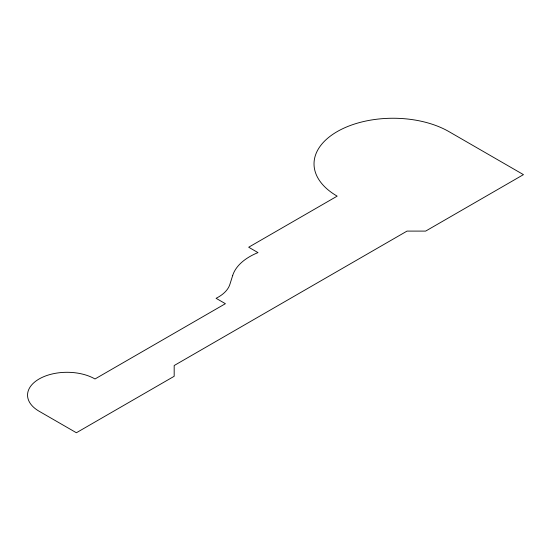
<?xml version="1.0" encoding="UTF-8"?>
<svg xmlns="http://www.w3.org/2000/svg" width="551" height="551" viewBox="0 0 551 551"><rect width="100%" height="100%" fill="white"/><g stroke="black" fill="none" stroke-linecap="round" stroke-linejoin="round"><path stroke-width="0.83" d="M232.715 275.404L229.891 284.357A41.89 24.182 0 0 1 216.088 298.311L225.4 303.691L95.006 378.978A39.514 22.811 0 0 0 39.121 378.978A39.514 22.811 0 0 0 39.121 411.239L76.382 432.749L174.178 376.285L174.178 365.533L407.024 231.096L425.654 231.096L523.45 174.633L448.941 131.613A79.034 45.63 0 0 0 337.171 131.613A79.034 45.63 0 0 0 337.171 196.142L248.687 247.227L257.999 252.606A61.74 35.643 0 0 0 232.715 275.404"/></g></svg>
